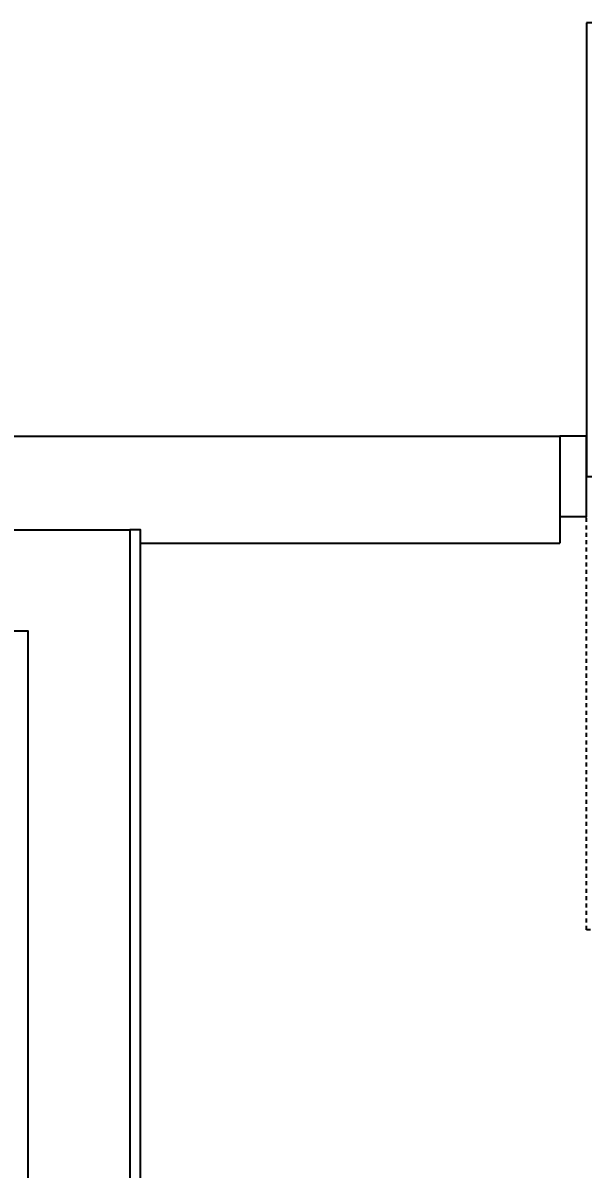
# Model space of a CAD drawing. Header units: millimetres. Extents: x 13515 to 183937, y -33900 to -660.
# Drawn here: x 121835.94 to 121852.35, y -19377.45 to -19343.85 of the extents above; entities that cross this region are included whole.
import ezdxf

# ---------------------------------------------------------------- set-up
doc = ezdxf.new("R2010")
doc.units = ezdxf.units.MM
doc.header["$LTSCALE"] = 100
doc.header["$MEASUREMENT"] = 0
doc.linetypes.add('HID', pattern=[2.5, 1.5, -1])
doc.layers.get('0').update_dxf_attribs({"linetype": 'CONTINUOUS'})
doc.layers.get('Defpoints').update_dxf_attribs({"color": 171, "linetype": 'CONTINUOUS'})
for name, color, linetype in [('DOOR', 4, 'CONTINUOUS'), ('DOOR(OPEN ELE)', 5, 'CONTINUOUS'), ('ELE9', 9, 'CONTINUOUS')]:
    doc.layers.add(name, color=color, linetype=linetype)
doc.styles.add('나눔바른고딕', font='NanumBarunGothic.ttf')

# ---------------------------------------------------------------- blocks, each defined once
blk = doc.blocks.new('A$C03A90DB8')
at = {"layer": 'DOOR'}
for points in [[(0, 924.3), (50, 924.3), (50, 774.3), (0, 774.3)], [(1800, 924.3), (1750, 924.3), (1750, 774.3), (1800, 774.3)]]:
    blk.add_lwpolyline(points, close=True, dxfattribs=at)
for points in [[(50, 0), (50, 849.3), (85, 849.3), (85, 0)], [(1750, 0), (1750, 849.3), (1715, 849.3), (1715, 0)], [(85, 0), (50, 0)], [(1715, 0), (1750, 0)]]:
    blk.add_lwpolyline(points, dxfattribs=at)
at = {"layer": 'DOOR(OPEN ELE)', "linetype": 'HID', "ltscale": 0.05}
for points in [[(50, 1698.6), (50, 849.3), (85, 849.3), (85, 1698.6)], [(85, 1698.6), (50, 1698.6)], [(1750, 1698.6), (1750, 849.3), (1715, 849.3), (1715, 1698.6)], [(1715, 1698.6), (1750, 1698.6)]]:
    blk.add_lwpolyline(points, dxfattribs=at)
for centre, start, end in [((50, 849.3), 0, 87.6401), ((1750, 849.3), 92.3599, 180), ((50, 849.3), 272.3599, 0), ((1750, 849.3), 180, 267.6401)]:
    blk.add_arc(centre, 850, start, end, dxfattribs=at)
at = {"layer": 'Defpoints', "style": '나눔바른고딕'}
blk.add_text('SSD-1800', height=100, dxfattribs=at).set_placement((586.5, 818.8))
blk = doc.blocks.new('FGHJ')
at = {"layer": 'ELE9', "ltscale": 0.1}
for points in [[(37197774.1, 57266.3), (37204449.1, 57266.3)], [(37204449.1, 57266.3), (37204449.1, 57066.3)], [(37195449.1, 55446.3), (37195449.1, 57091.3), (37203644.1, 57091.3), (37203644.1, 54531.3), (37203454.1, 54531.3), (37203454.1, 56901.3), (37202094.1, 56901.3), (37202094.1, 54721.3), (37202654.1, 54721.3), (37202654.1, 54531.3), (37201904.1, 54531.3), (37201904.1, 56901.3), (37200544.1, 56901.3), (37200544.1, 54721.3), (37201104.1, 54721.3), (37201104.1, 54531.3), (37200544.1, 54531.3), (37200544.1, 54326.3), (37200354.1, 54326.3), (37200354.1, 56901.3), (37195639.1, 56901.3), (37195639.1, 55446.3), (37195449.1, 55446.3)], [(37203454.1, 54511.3), (37203664.1, 54511.3), (37203664.1, 57091.3), (37203644.1, 57091.3)], [(37203664.1, 57066.3), (37204449.1, 57066.3)]]:
    blk.add_lwpolyline(points, dxfattribs=at)
at = {"layer": 'ELE9', "ltscale": 0.1, "xscale": -1, "rotation": 180}
blk.add_blockref('A$C03A90DB8', (37204449.1, 58040.6), dxfattribs=at)

msp = doc.modelspace()

# ---------------------------------------------------------------- block references
at = {"xscale": 0.01565102769230769, "yscale": 0.01565102769230769, "zscale": 0.01565102769230769}
msp.add_blockref('FGHJ', (-460436.194, -20252.242), dxfattribs=at)

doc.saveas('drawing.dxf')
